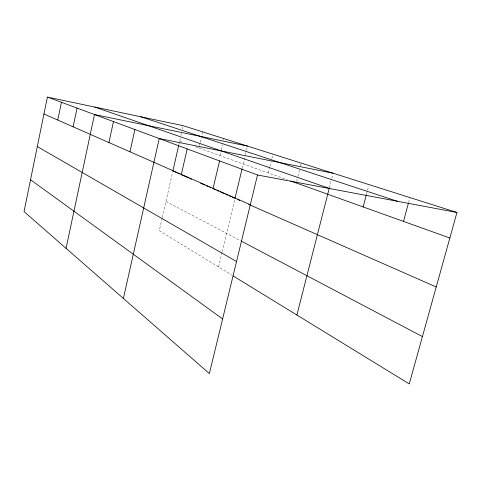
<?xml version="1.0" encoding="UTF-8"?>
<svg xmlns="http://www.w3.org/2000/svg" width="481" height="481" viewBox="0 0 481 481"><rect width="100%" height="100%" fill="white"/><g stroke="black" fill="none" stroke-linecap="round" stroke-linejoin="round"><path stroke-width="0.36" stroke-dasharray="2.4 1.8" d="M162.115 218.236L159.283 230.658L231.794 275.114M162.283 217.508L172.709 171.735M178.836 144.817L180.309 138.366M180.946 135.552L181.427 133.441M182.389 129.221L183.189 125.703M198.821 148.046L199.314 145.929M199.477 145.226L199.964 143.116M200.126 142.412L202.573 131.848M219.907 155.603L221.074 150.643M221.242 149.934L222.402 144.979M223.569 140.025L223.905 138.606M218.548 266.991L222.048 252.387M222.222 251.653L234.981 198.364M242.19 168.26L245.274 155.381M245.448 154.666L246.302 151.088M246.476 150.379L247.499 146.086M268.338 172.962L269.751 167.172M269.925 166.444L271.164 161.382M271.873 158.489L272.931 154.148M296.681 181.571L297.745 177.315M297.919 176.605L299.513 170.226M300.571 165.969L301.106 163.841M329.383 187.716L331.601 179.016M331.788 178.289L332.714 174.663M366.564 193.975L367.316 191.089M367.508 190.368L368.638 186.045M408.567 202.627L409.74 198.292M179.666 141.18L183.087 142.406M195.4 146.819L287.229 179.732M165.945 201.431L240.542 240.747"/><path stroke-width="0.72" d="M47.391 97.084L24.05 211.61L209.373 373.587L257.509 174.988L47.391 97.084L183.189 125.703L456.95 212.476L409.259 383.916L233.057 275.89M57.774 120.07L61.442 102.291M73.124 126.816L77.044 108.081M66.065 248.334L94.474 114.544L247.499 146.086M108.94 142.556L113.462 121.579M129.99 151.81L134.884 129.521M123.395 298.442L159.241 138.552L333.086 173.214M172.871 171.008L178.673 145.545M181.343 174.375L187.181 148.912M213.101 188.336L219.558 160.919M242.021 168.975L234.981 198.364L232.305 197.186M296.897 315.025L329.196 188.438M363.167 206.944L366.372 194.691M403.511 221.404L408.375 203.349M257.509 174.988L456.95 212.476M140.861 116.781L397.372 201.28M94.763 107.065L329.882 188.594M290.728 180.982L449.843 238.011M43.945 113.991L250.312 204.69M173.539 171.302L176.214 172.487M177.555 173.076L179.563 173.96M180.898 174.549L188.257 177.79M189.598 178.379L191.606 179.263M200.535 183.195L204.653 185.005M206.03 185.612L208.087 186.52M209.463 187.127L210.834 187.728M212.879 188.63L215.56 189.809M216.901 190.398L218.909 191.282M220.25 191.877L224.266 193.645M225.607 194.234L227.615 195.118M228.956 195.707L230.964 196.591M237.704 199.561L239.748 200.463M248.605 204.365L436.219 286.989M241.209 241.095L422.42 336.586M37.308 146.567L236.538 261.526M30.543 179.756L222.619 318.945"/></g></svg>
